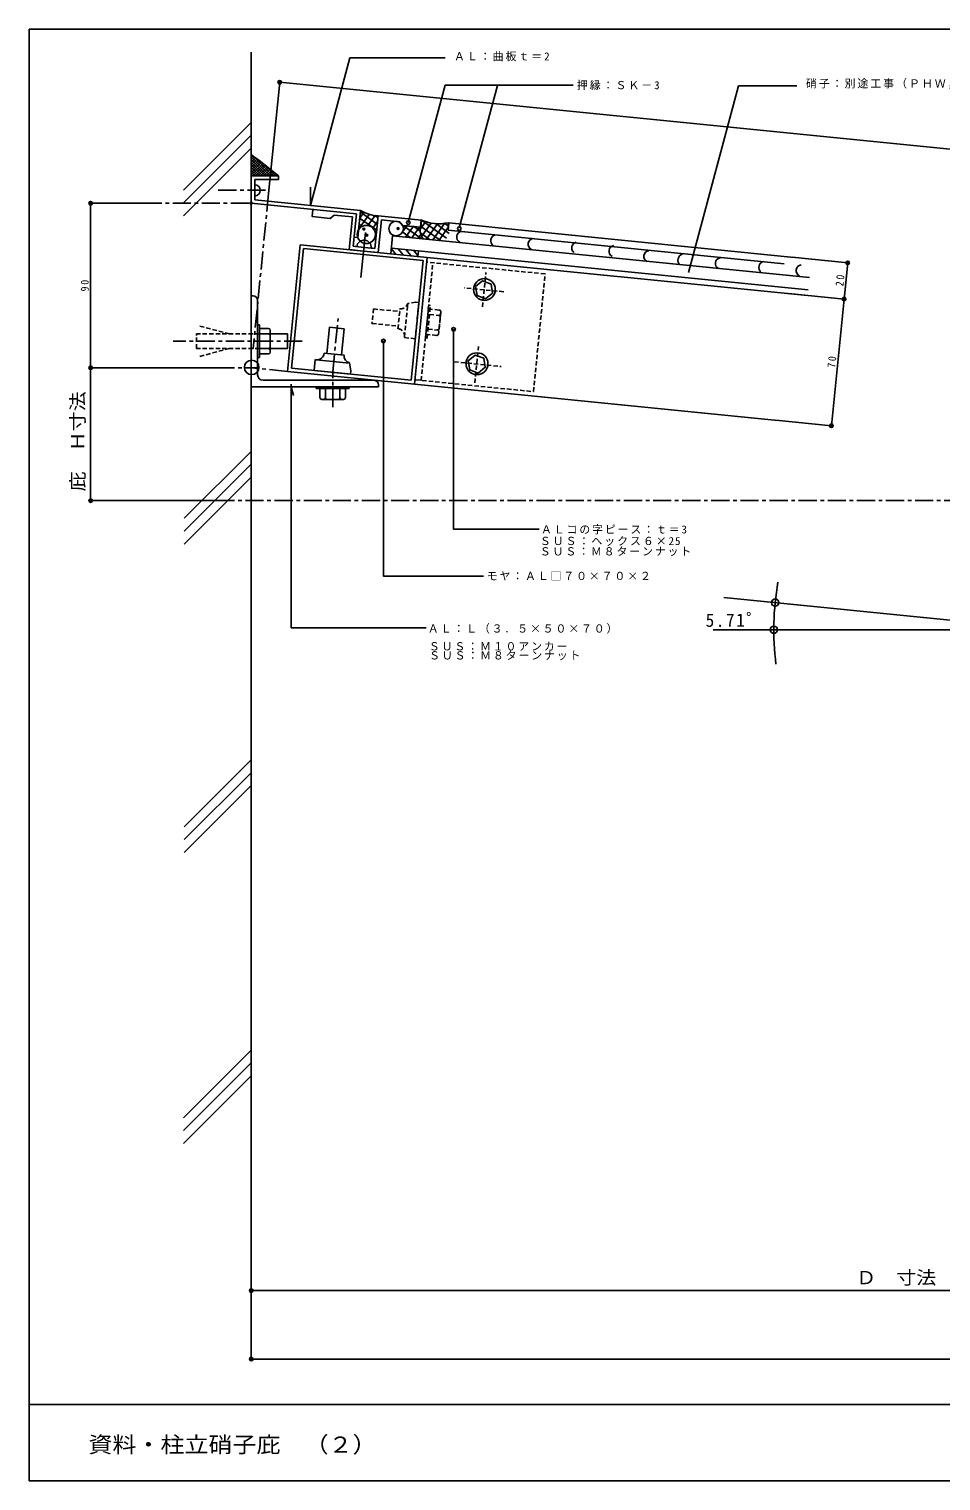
# Model space of a CAD drawing. Units: millimetres, scale not verified. Extents: x -550 to 568, y -396 to 402.
# Drawn here: x -550 to -49, y -396 to 402 of the extents above; entities that cross this region are included whole.
import ezdxf
from ezdxf.enums import TextEntityAlignment as Align

# ---------------------------------------------------------------- set-up
doc = ezdxf.new("R2010")
doc.units = ezdxf.units.MM
doc.header["$LTSCALE"] = 2
doc.header["$PDMODE"] = 32
doc.header["$PDSIZE"] = 1
doc.linetypes.add('CHAIN1', pattern=[8, 5, -1, 1, -1])
doc.linetypes.add('DASHED1', pattern=[1.8, 1.2, -0.6])
doc.layers.add('0-0', color=134, linetype='Continuous')
doc.layers.add('1-0', color=7, linetype='Continuous')
doc.styles.add('ＭＳ ゴシック', font='')
doc.styles.get('ＭＳ ゴシック').set_extended_font_data('MS Gothic')

msp = doc.modelspace()

# ---------------------------------------------------------------- linework, layer by layer
at = {"layer": '0-0'}
for p, q in [((568, 402), (-550, 402)), ((-550, 402), (-550, -396)), ((-550, -354), (568, -354)), ((-550, -396), (568, -396))]:
    msp.add_line(p, q, dxfattribs=at)
at = {"layer": '1-0'}
for p, q in [((-395.385, 305.016), (-373.622, 386.235)), ((-373.622, 386.235), (-321.309, 386.235)), ((-341.574, 295.615), (-321.311, 371.238)), ((-321.311, 371.238), (-250.998, 371.238)), ((-313.573, 292.8), (-292.638, 370.931)), ((-160.071, 370.801), (-187.571, 268.171)), ((-160.071, 370.801), (-128.093, 370.801)), ((-427.909, 350.696), (-465.101, 313.504)), ((-427.909, 343.625), (-465.101, 306.433)), ((-427.909, 336.554), (-439.027, 325.436)), ((-439.027, 325.436), (-465.101, 299.362)), ((-363.055, 300.15), (-368.942, 291.957)), ((-365.953, 301.258), (-368.345, 297.929)), ((-368.325, 298.128), (-358.949, 291.391)), ((-367.981, 301.575), (-358.605, 294.837)), ((-359.873, 299.438), (-363.756, 294.034)), ((-358.462, 296.259), (-361.071, 292.629)), ((-359.87, 299.441), (-358.26, 298.284)), ((-332.129, 296.116), (-334.915, 292.238)), ((-334.277, 296.919), (-320.636, 287.117)), ((-328.992, 295.34), (-334.258, 288.012)), ((-368.67, 294.682), (-367.021, 293.497)), ((-342.034, 294.252), (-345.252, 289.773)), ((-345.151, 290.779), (-340.461, 287.409)), ((-344.807, 294.226), (-334.49, 286.813)), ((-338.806, 293.602), (-343.07, 287.669)), ((-335.445, 293.139), (-339.623, 287.325)), ((-338.803, 293.606), (-335.052, 290.91)), ((-334.69, 289.049), (-336.176, 286.981)), ((-334.944, 290.01), (-329.85, 286.349)), ((-334.858, 293.643), (-323.921, 285.783)), ((-325.553, 294.985), (-331.631, 286.527)), ((-321.725, 295.172), (-328.184, 286.183)), ((-326.512, 295.034), (-319.027, 289.655)), ((-319.782, 292.735), (-324.737, 285.839)), ((-321.588, 295.19), (-319.674, 293.814)), ((-423.409, 221.436), (-423.409, 239.436)), ((-418.409, 237.436), (-423.409, 237.436)), ((-407.909, 234.436), (-423.409, 234.436)), ((-417.409, 235.436), (-417.409, 236.436)), ((-417.409, 236.436), (-417.409, 225.436)), ((-417.409, 227.436), (-417.409, 233.436)), ((-407.909, 226.436), (-407.909, 234.436)), ((-376.898, 237.299), (-378.341, 222.871)), ((-407.909, 226.436), (-423.409, 226.436)), ((-417.409, 225.436), (-417.409, 224.436)), ((-387.793, 223.816), (-376.848, 222.722)), ((-423.409, 221.436), (-424.409, 221.436)), ((-418.409, 223.436), (-423.409, 223.436)), ((-392.669, 220.284), (-393.266, 214.314)), ((-392.171, 220.234), (-392.669, 220.284)), ((-392.171, 220.234), (-373.896, 218.407)), ((-375.256, 218.543), (-373.896, 218.407)), ((-373.189, 214.085), (-373.905, 218.461)), ((-393.266, 214.314), (-373.365, 212.324)), ((-373.189, 214.085), (-373.365, 212.324)), ((-405.906, 205.436), (-404.619, 200.631)), ((-392.14, 204.436), (-392.14, 205.436)), ((-392.14, 205.436), (-374.14, 205.436)), ((-390.14, 199.436), (-390.14, 204.436)), ((-387.14, 198.436), (-387.14, 204.436)), ((-379.14, 198.436), (-379.14, 204.436)), ((-376.14, 199.436), (-376.14, 204.436)), ((-388.14, 198.436), (-389.14, 198.436)), ((-377.14, 198.436), (-388.14, 198.436)), ((-386.14, 198.436), (-380.14, 198.436)), ((-378.14, 198.436), (-377.14, 198.436)), ((-427.909, 169.859), (-464.681, 133.087)), ((-427.909, 162.788), (-464.681, 126.016)), ((-427.909, 155.717), (-464.681, 118.945)), ((-405.906, 72.825), (-331.685, 72.825)), ((-427.909, 0.324), (-464.681, -36.448)), ((-427.909, -6.747), (-464.681, -43.519)), ((-427.909, -13.818), (-464.681, -50.59)), ((-427.909, -159.164), (-465.101, -196.356)), ((-427.909, -166.236), (-465.101, -203.428)), ((-427.909, -173.307), (-465.101, -210.499))]:
    msp.add_line(p, q, dxfattribs=at)
at = {"layer": '1-0', "color": 4}
for p, q in [((-412.218, 372.753), (-418.335, 311.579)), ((-412.218, 372.753), (385.265, 293.013)), ((-427.909, 331.524), (-427.099, 332.334)), ((-427.909, 330.11), (-426.27, 331.749)), ((-427.909, 331.742), (-417.448, 321.281)), ((-427.909, 328.696), (-425.445, 331.16)), ((-427.909, 327.281), (-424.623, 330.567)), ((-427.909, 330.328), (-418.862, 321.281)), ((-427.909, 325.867), (-423.807, 329.969)), ((-427.909, 324.453), (-422.994, 329.368)), ((-427.909, 328.914), (-420.276, 321.281)), ((-427.909, 323.039), (-422.185, 328.763)), ((-427.909, 321.625), (-421.38, 328.153)), ((-427.909, 327.499), (-421.69, 321.281)), ((-427.056, 332.304), (-416.034, 321.281)), ((-426.838, 321.281), (-420.58, 327.539)), ((-421.841, 328.503), (-414.619, 321.281)), ((-427.909, 326.085), (-423.105, 321.281)), ((-427.909, 324.671), (-424.519, 321.281)), ((-427.909, 323.257), (-425.933, 321.281)), ((-427.909, 321.843), (-427.347, 321.281)), ((-425.424, 321.281), (-419.783, 326.922)), ((-424.009, 321.281), (-418.99, 326.3)), ((-422.595, 321.281), (-418.202, 325.675)), ((-421.181, 321.281), (-417.417, 325.045)), ((-419.767, 321.281), (-416.637, 324.411)), ((-418.352, 321.281), (-415.86, 323.773)), ((-416.938, 321.281), (-415.088, 323.132)), ((-415.524, 321.281), (-414.319, 322.486)), ((-414.89, 322.966), (-413.205, 321.281)), ((-414.11, 321.281), (-413.555, 321.836)), ((-516.14, 215.832), (-516.14, 306.264)), ((-516.14, 306.264), (-487.067, 306.264)), ((-100.114, 273.505), (-130.58, 276.551)), ((-102.104, 253.604), (-100.114, 273.505)), ((-102.104, 253.604), (-132.57, 256.651)), ((-109.068, 183.952), (-102.104, 253.604)), ((-516.14, 142.8), (-516.14, 215.832)), ((-516.14, 215.832), (-447.07, 215.832)), ((-516.14, 215.832), (-487.067, 215.832)), ((-109.068, 183.952), (-139.534, 186.998)), ((-516.14, 142.8), (-447.07, 142.8)), ((9.276, 71.846), (-168.133, 89.585)), ((-174.073, 71.846), (9.276, 71.846)), ((-427.909, -291.349), (-427.909, -207.209)), ((-427.909, -329.023), (-427.909, -262.465)), ((-427.909, -291.349), (299.546, -291.349)), ((-427.909, -329.023), (189.546, -329.023))]:
    msp.add_line(p, q, dxfattribs=at)
at = {"layer": '1-0', "color": 5}
for p, q in [((-425.909, 321.281), (-427.909, 321.281)), ((-427.909, 306.281), (-427.909, 321.281)), ((-427.909, 306.281), (-370.098, 300.501)), ((-425.909, 308.091), (-367.909, 302.292)), ((-370.098, 300.501), (-371.889, 282.59)), ((-358.158, 299.307), (-359.949, 281.396)), ((-334.277, 296.919), (-358.158, 299.307)), ((-334.277, 296.919), (-334.675, 292.939)), ((-319.499, 295.567), (-319.896, 291.587)), ((-319.351, 295.427), (-319.749, 291.446)), ((-129.553, 276.449), (-319.351, 295.427)), ((-365.102, 290.157), (-367.579, 265.387)), ((-350.217, 288.262), (-351.202, 278.415)), ((-350.217, 288.262), (-121.156, 265.358)), ((-334.675, 292.939), (-344.625, 293.934)), ((-135.106, 272.984), (-319.749, 291.446)), ((-407.909, 213.833), (-400.944, 283.485)), ((-405.72, 215.624), (-399.153, 281.296)), ((-399.153, 281.296), (-333.48, 274.73)), ((-366.118, 280.003), (-374.078, 280.799)), ((-365.919, 281.993), (-371.889, 282.59)), ((-365.919, 281.993), (-370.595, 282.461)), ((-366.118, 280.003), (-358.157, 279.207)), ((-365.919, 281.993), (-359.949, 281.396)), ((-365.919, 281.993), (-361.242, 281.526)), ((-351.072, 281.304), (-348.679, 278.38)), ((-350.894, 281.496), (-121.832, 258.592)), ((-347.144, 281.242), (-344.457, 277.959)), ((-342.923, 280.82), (-340.235, 277.537)), ((-338.701, 280.399), (-336.33, 277.502)), ((-335.968, 280.003), (-336.267, 277.018)), ((-331.291, 276.521), (-122.131, 255.607)), ((-427.909, 255.436), (-427.909, 205.436)), ((-426.909, 255.436), (-427.909, 255.436)), ((-424.409, 211.936), (-424.409, 252.936)), ((-421.409, 208.936), (-360.409, 208.936)), ((-338.256, 206.868), (-407.909, 213.833)), ((-427.909, 205.436), (-357.909, 205.436)), ((-357.909, 206.436), (-357.909, 205.436)), ((-338.256, 206.868), (-138.421, 186.887))]:
    msp.add_line(p, q, dxfattribs=at)
at = {"layer": '1-0', "color": 4, "linetype": 'CHAIN1'}
for p, q in [((-420.01, 313.36), (-446.9, 313.36)), ((-418.335, 311.579), (-426.845, 226.323)), ((-487.067, 306.284), (-427.909, 306.284)), ((-399.862, 230.436), (-470.83, 230.436)), ((-447.07, 215.853), (-424.409, 215.853)), ((-447.07, 142.8), (403.177, 142.8))]:
    msp.add_line(p, q, dxfattribs=at)
at = {"layer": '1-0', "color": 5, "linetype": 'DASHED1'}
for p, q in [((-334.506, 208.868), (-328.05, 273.546)), ((-266.356, 267.388), (-331.035, 273.844)), ((-300.826, 249.27), (-298.934, 268.233)), ((-272.812, 202.71), (-266.356, 267.388)), ((-289.166, 257.605), (-310.853, 259.77)), ((-304.994, 207.515), (-302.995, 227.54)), ((-316.293, 219.109), (-290.48, 216.533)), ((-337.491, 209.166), (-272.812, 202.71))]:
    msp.add_line(p, q, dxfattribs=at)
at = {"layer": '1-0', "linetype": 'DASHED1'}
for p, q in [((-360.732, 248.167), (-346.304, 246.727)), ((-347.247, 237.274), (-346.155, 248.219)), ((-343.664, 232.896), (-341.84, 251.172)), ((-341.976, 249.812), (-341.84, 251.172)), ((-337.518, 251.879), (-341.894, 251.163)), ((-337.744, 231.803), (-335.757, 251.704)), ((-337.518, 251.879), (-335.757, 251.704)), ((-332.172, 232.251), (-330.384, 250.162)), ((-324.612, 247.576), (-329.587, 248.073)), ((-323.915, 244.492), (-329.885, 245.088)), ((-323.716, 246.482), (-324.809, 235.536)), ((-324.61, 237.526), (-324.014, 243.497)), ((-323.816, 245.487), (-323.716, 246.482)), ((-457.909, 226.436), (-457.909, 234.436)), ((-423.409, 234.436), (-457.909, 234.436)), ((-439.909, 234.436), (-457.295, 239.095)), ((-343.664, 232.896), (-343.714, 232.398)), ((-343.714, 232.398), (-337.744, 231.803)), ((-331.177, 232.152), (-332.172, 232.251)), ((-326.003, 233.646), (-330.978, 234.142)), ((-324.71, 236.531), (-330.68, 237.127)), ((-324.809, 235.536), (-324.908, 234.541)), ((-423.409, 226.436), (-457.909, 226.436)), ((-439.909, 226.436), (-457.295, 221.777))]:
    msp.add_line(p, q, dxfattribs=at)
at = {"layer": '1-0', "color": 5, "linetype": 'CHAIN1'}
msp.add_line((-407.909, 213.833), (-428.111, 215.853), dxfattribs=at)
at = {"layer": '1-0', "color": 5}
for points in [[(-427.909, -316.465), (-427.909, 322.364), (-427.909, 322.682), (-427.909, 389.338)], [(-427.909, 321.281), (-412.909, 321.281), (-412.909, 319.281)], [(-425.909, 308.091), (-425.909, 319.281), (-412.909, 319.281)], [(-393.979, 302.889), (-394.377, 298.908), (-384.427, 297.914), (-382.238, 299.705), (-372.287, 298.71), (-374.078, 280.799)], [(-367.909, 302.292), (-369.401, 287.366), (-371.411, 287.567)], [(-344.625, 293.934), (-346.416, 296.123), (-356.367, 297.118), (-358.157, 279.207)], [(-334.425, 297.057), (-334.822, 293.077), (-344.773, 294.07), (-346.564, 296.259)], [(-400.944, 283.485), (-331.291, 276.521), (-338.256, 206.868)], [(-333.48, 274.73), (-340.047, 209.057), (-405.72, 215.624)]]:
    msp.add_lwpolyline(points, dxfattribs=at)
at = {"layer": '1-0'}
for points in [[(-395.457, 304.746), (-395.385, 305.016), (-395.385, 315.016)], [(-423.409, 239.436), (-424.409, 239.436), (-424.409, 221.436)], [(-376.898, 237.299), (-384.858, 238.095), (-386.301, 223.667)], [(-316.698, 236.968), (-316.698, 127.064), (-269.596, 127.064)], [(-355.236, 230.545), (-355.236, 101.372), (-300.283, 101.372)], [(-405.906, 206.762), (-405.906, 205.953), (-405.906, 72.825)], [(-392.14, 204.436), (-374.14, 204.436), (-374.14, 205.436)]]:
    msp.add_lwpolyline(points, dxfattribs=at)
for points in [[(-299.102, 253.711), (-295.233, 256.878), (-296.041, 261.812), (-300.718, 263.58), (-304.587, 260.413), (-303.779, 255.479)], [(-303.174, 212.914), (-299.305, 216.081), (-300.113, 221.015), (-304.79, 222.782), (-308.659, 219.616), (-307.851, 214.681)]]:
    msp.add_lwpolyline(points, close=True, dxfattribs=at)
at = {"layer": '1-0', "linetype": 'DASHED1'}
for points in [[(-360.732, 248.167), (-361.527, 240.206), (-347.098, 238.766)], [(-331.177, 232.152), (-329.389, 250.063), (-330.384, 250.162)]]:
    msp.add_lwpolyline(points, dxfattribs=at)
at = {"layer": '1-0', "color": 4, "linetype": 'CHAIN1'}
msp.add_lwpolyline([(-383.14, 194.092), (-383.14, 213.366), (-380.184, 242.937)], dxfattribs=at)
at = {"layer": '1-0', "color": 5}
for centre, radius in [((-412.218, 372.753), 1), ((-516.14, 306.264), 1), ((-100.114, 273.505), 1), ((-102.104, 253.604), 1), ((-516.14, 215.832), 1), ((-516.14, 215.832), 1), ((-427.643, 216.045), 4), ((-109.068, 183.952), 1), ((-516.14, 142.8), 1), ((-427.909, -291.349), 1), ((-427.909, -329.023), 1)]:
    msp.add_circle(centre, radius, dxfattribs=at)
at = {"layer": '1-0'}
for centre, radius in [((-348.266, 292.322), 4), ((-341.574, 295.615), 1), ((-364.622, 289.11), 5), ((-313.547, 292.314), 1), ((-299.753, 258.856), 6), ((-355.236, 230.545), 1), ((-316.698, 236.968), 1), ((-303.825, 218.059), 6)]:
    msp.add_circle(centre, radius, dxfattribs=at)
at = {"layer": '1-0', "color": 4}
for centre in [(-139.98, 86.77), (-140.724, 71.846)]:
    msp.add_circle(centre, 2, dxfattribs=at)
for centre, radius, start, end in [((-529.909, 185.701), 179.084, 49.20719, 55.24477), ((9.276, 71.846), 150, 169.96339, 187.24451)]:
    msp.add_arc(centre, radius, start, end, dxfattribs=at)
at = {"layer": '1-0'}
for centre, radius, start, end in [((-425.909, 313.36), 3, 270, 90), ((-418.409, 236.436), 1, 0, 90), ((-418.409, 235.436), 1, 270, 0), ((-418.409, 233.436), 1, 0, 90), ((-418.409, 227.436), 1, 270, 0), ((-418.409, 225.436), 1, 0, 90), ((-418.409, 224.436), 1, 270, 0), ((-391.774, 224.214), 4, 264.29, 354.29), ((-372.868, 222.324), 4, 174.29, 254.97179), ((-389.14, 199.436), 1, 180, 270), ((-388.14, 199.436), 1, 270, 0), ((-386.14, 199.436), 1, 180, 270), ((-380.14, 199.436), 1, 270, 0), ((-378.14, 199.436), 1, 180, 270), ((-377.14, 199.436), 1, 270, 0)]:
    msp.add_arc(centre, radius, start, end, dxfattribs=at)
at = {"layer": '1-0', "color": 5}
for centre, radius, start, end in [((-356.677, 321.177), 21.973, 239.25733, 266.12172), ((-324.807, 318.986), 24.013, 245.68432, 282.77071), ((-328.197, 291.278), 6.864, 163.40767, 223.89893), ((-311.865, 287.695), 3.138, 98.05382, 244.45178), ((-292.891, 285.607), 3.367, 105.63582, 229.27864), ((-365.919, 281.993), 4, 84.29, 174.29), ((-365.919, 281.993), 4, 354.29, 84.29), ((-272.622, 283.778), 3.138, 98.05382, 244.45178), ((-248.433, 281.691), 3.367, 105.63582, 229.27864), ((-228.164, 279.862), 3.138, 98.05382, 244.45178), ((-208.982, 277.062), 3.138, 98.05382, 244.45178), ((-190.009, 274.973), 3.367, 105.63582, 229.27864), ((-169.739, 273.145), 3.138, 98.05382, 244.45178), ((-145.551, 271.057), 3.367, 105.63582, 229.27864), ((-125.281, 269.229), 3.138, 98.05382, 244.45178), ((-426.909, 252.936), 2.5, 0, 90), ((-421.409, 211.936), 3, 180, 270), ((-360.409, 206.436), 2.5, 0, 90)]:
    msp.add_arc(centre, radius, start, end, dxfattribs=at)
at = {"layer": '1-0', "linetype": 'DASHED1'}
for centre, radius, start, end in [((-345.758, 252.199), 4, 264.3, 344.98179), ((-324.712, 246.581), 1, 354.3, 84.3), ((-324.811, 245.586), 1, 264.3, 354.3), ((-325.009, 243.596), 1, 354.3, 84.3), ((-347.645, 233.293), 4, 354.3, 84.3), ((-325.903, 234.641), 1, 264.3, 354.3), ((-325.804, 235.636), 1, 354.3, 84.3), ((-325.605, 237.626), 1, 264.3, 354.3)]:
    msp.add_arc(centre, radius, start, end, dxfattribs=at)
at = {"layer": '1-0', "color": 4}
for p in [(-412.218, 372.753), (-516.14, 306.264), (-100.114, 273.505), (-102.104, 253.604), (-516.14, 215.832), (-109.068, 183.952), (-516.14, 142.8), (-427.909, -291.349), (-427.909, -329.023)]:
    msp.add_point(p, dxfattribs=at)
at = {"layer": '1-0', "color": 1}
msp.add_point((-427.909, 306.281), dxfattribs=at)
at = {"layer": '1-0'}
for p in [(-365.983, 292.066), (-364.269, 288.668), (-347.196, 292.358)]:
    msp.add_point(p, dxfattribs=at)

# ---------------------------------------------------------------- texts
at = {"layer": '1-0', "color": 3, "style": 'ＭＳ ゴシック', "width": 1.1}
msp.add_text('\u3000庇\u3000Ｈ寸法', height=7.331, rotation=90, dxfattribs=at).set_placement((-517.395, 136.884), align=Align.BOTTOM_LEFT)
for s, height, p in [('Ｄ\u3000寸法', 7.331, (-95.442, -290.093)), ('資料・柱立硝子庇\u3000（２）', 8.798, (-517.395, -383.023))]:
    msp.add_text(s, height=height, dxfattribs=at).set_placement(p, align=Align.BOTTOM_LEFT)
at = {"layer": '1-0', "char_height": 4.399, "attachment_point": 7, "style": 'ＭＳ ゴシック'}
for s, insert in [('\\T1.18;ＡＬ：曲板ｔ＝2', (-316.465, 384.279)), ('\\T1.18;押縁：ＳＫ－3', (-248.935, 368.44)), ('\\T1.18;硝子：別途工事（ＰＨＷ，ｔ＝6.8）', (-123.07, 369.209)), ('\\T1.17;ＡＬコの字ピース：ｔ＝3', (-268.661, 124.284)), ('\\T1.18;ＳＵＳ：ヘックス６×25', (-269.296, 117.936)), ('\\T1.17;ＳＵＳ：Ｍ８ターンナット', (-269.296, 112.223)), ('\\T1.17;モヤ：ＡＬ□７０×７０×２', (-298.497, 98.892)), ('\\T1.17;ＡＬ：Ｌ（３．５×５０×７０）', (-330.872, 69.691)), ('\\T1.17;ＳＵＳ：Ｍ１０アンカー', (-330.279, 60.279)), ('\\T1.17;ＳＵＳ：Ｍ８ターンナット', (-330.178, 55.049))]:
    msp.add_mtext(s, dxfattribs=dict(at, insert=insert))
for s, insert, rotation in [('\\T1.36;\\W0.9;90', (-517.14, 257.798), 90), ('\\T1.36;\\W0.9;20', (-102.427, 260.42), 84.29), ('\\T1.36;\\W0.9;70', (-106.904, 215.644), 84.29)]:
    msp.add_mtext(s, dxfattribs=dict(at, insert=insert, rotation=rotation))
at = {"layer": '1-0', "color": 3, "insert": (-178.173, 73.327), "char_height": 7.331, "attachment_point": 7, "style": 'ＭＳ ゴシック'}
msp.add_mtext('\\T1.18;\\W0.95;5.71゜', dxfattribs=at)

doc.saveas('drawing.dxf')
